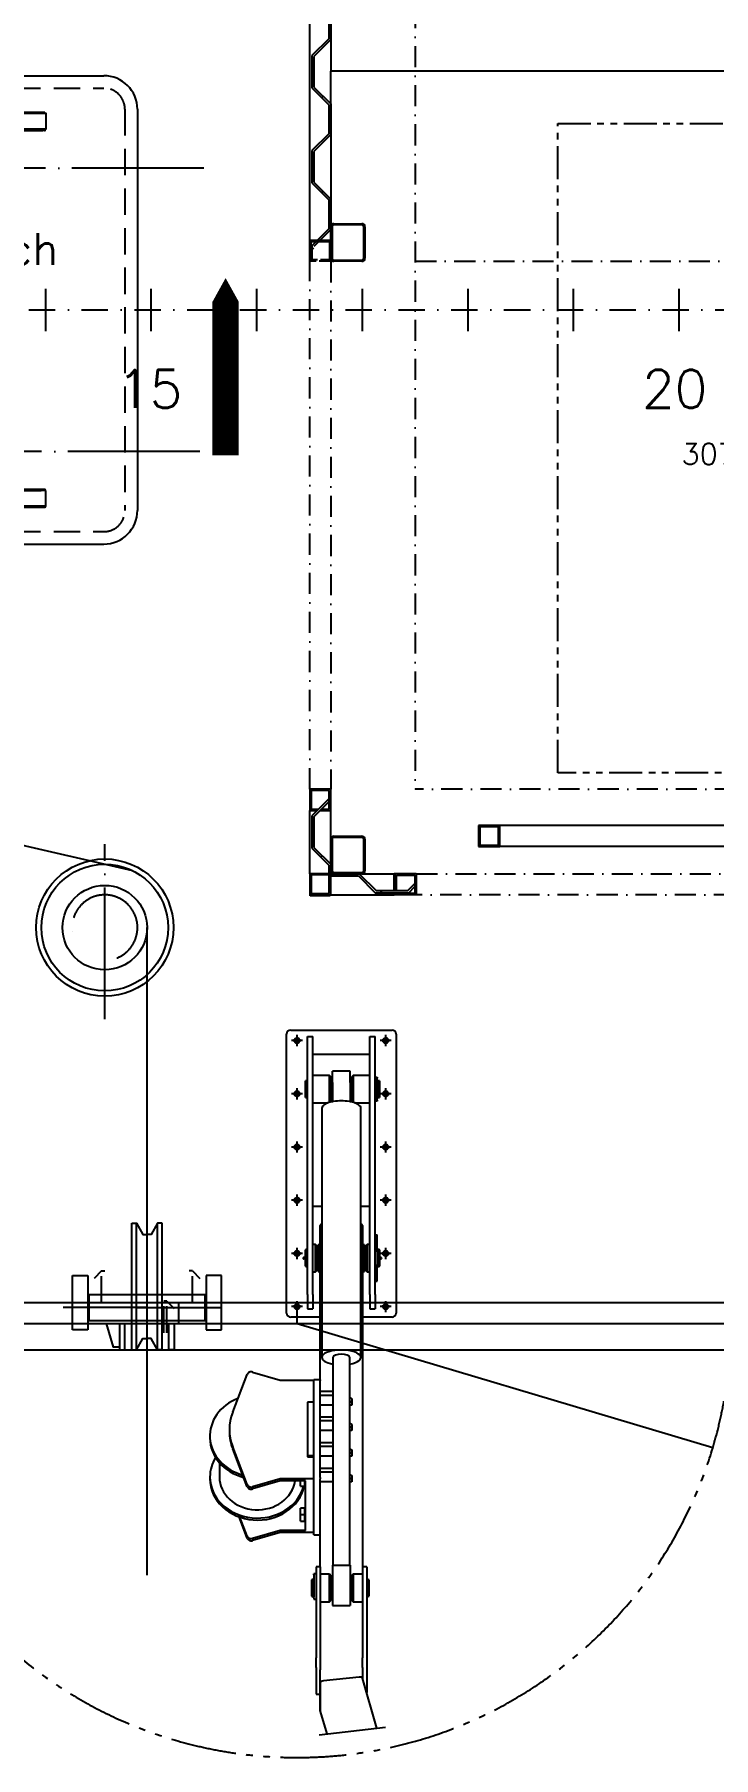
# Model space of a CAD drawing. Header units: millimetres. Extents: x 1084702 to 1166801, y 36632 to 124519.
# Drawn here: x 1099339 to 1102556, y 55273 to 63432 of the extents above; entities that cross this region are included whole.
import ezdxf

# ---------------------------------------------------------------- set-up
doc = ezdxf.new("R2010")
doc.units = ezdxf.units.MM
doc.header["$LTSCALE"] = 250
for name, pattern in [('CENTER', [3, 2.5, -0.25, 0, -0.25]), ('DASHDOT', [1, 0.5, -0.25, 0, -0.25]), ('DASHED', [0.75, 0.5, -0.25]), ('PHANTOM', [2.1, 1.25, -0.2, 0.125, -0.2, 0.125, -0.2]), ('PHANTOM2', [1.25, 0.625, -0.125, 0.125, -0.125, 0.125, -0.125]), ('SNT-025', [0.74, 0.4, -0.17, 0, -0.17])]:
    doc.linetypes.add(name, pattern=pattern)
doc.layers.get('0').update_dxf_attribs({"color": 255})
for name, color, linetype in [('%posline', 240, 'Continuous'), ('%symbol', 1, 'Continuous'), ('SAFECO3', 80, 'Continuous')]:
    doc.layers.add(name, color=color, linetype=linetype)
doc.styles.add('18', font='romans', dxfattribs={"height": 180})
doc.styles.add('ROMANS', font='ROMANS.shx', dxfattribs={"height": 100})
doc.dimstyles.new('dott', dxfattribs={"dimscale": 100, "dimtxt": 150, "dimasz": 0.01, "dimexe": 0.5, "dimexo": 1, "dimgap": 1, "dimtad": 1, "dimdsep": 46, "dimtxsty": 'ROMANS', "dimcen": 1.5, "dimclrd": 1, "dimclre": 1, "dimclrt": 2, "dimazin": 2, "dimtfac": 1, "dimtmove": 2, "dimatfit": 3, "dimldrblk": 'DOT', "dimfxl": 1, "dimtvp": 100, "dimtolj": 1, "dimarcsym": 0})
doc.dimstyles.get("Standard").update_dxf_attribs({"dimscale": 50, "dimtxt": 0.18, "dimasz": 0.18, "dimexe": 0.18, "dimexo": 0.0625, "dimgap": 0.09, "dimtad": 0, "dimtih": 1, "dimtoh": 1, "dimdec": 4, "dimzin": 0, "dimdsep": 46, "dimtxsty": 'Standard', "dimcen": 0.09, "dimadec": 0, "dimazin": 0, "dimtfac": 1, "dimtdec": 4, "dimtofl": 0, "dimtmove": 0, "dimatfit": 3, "dimfxl": 1, "dimtolj": 1, "dimtzin": 0, "dimarcsym": 0})

# ---------------------------------------------------------------- blocks, each defined once
blk = doc.blocks.new('A$C64097268')
for p, q in [((7000, -100), (7000, 100)), ((7500, -100), (7500, 100)), ((8000, -100), (8000, 100)), ((8500, -100), (8500, 100)), ((9000, -100), (9000, 100)), ((9500, -100), (9500, 100)), ((10000, -100), (10000, 100))]:
    blk.add_line(p, q)
at = {"linetype": 'DASHDOT'}
blk.add_line((-2084.2, 0), (35128.7, 0), dxfattribs=at)
at = {"style": '18'}
for s, p in [('15', (7338.2, -464.2)), ('20', (9824.6, -464.2))]:
    blk.add_text(s, height=180, dxfattribs=at).set_placement(p)
blk = doc.blocks.new('A.3.1_SYMB')
at = {"layer": 'SAFECO3'}
blk.add_lwpolyline([(0, 0, 0, 360, 0), (-324, 0, 150, 150, 0), (-1008, 0, 150, 150, 0)], format="xyseb", dxfattribs=at)
blk = doc.blocks.new('_Dot')
at = {"color": 0, "linetype": 'ByBlock', "lineweight": -2}
blk.add_line((-0.5, 0), (-1, 0), dxfattribs=at)
at = {"color": 0, "linetype": 'ByBlock', "const_width": 0.5}
blk.add_lwpolyline([(-0.25, 0, 1), (0.25, 0, 1)], format="xyb", close=True, dxfattribs=at)
blk = doc.blocks.new('trommel 2')
for p, q in [((-48.8, 1160), (-45.8, 1227.5)), ((-27.8, 1227.5), (-45.8, 1227.5)), ((-45.3, 1233.2), (-45.3, 1227.5)), ((-32.5, 1233.9), (-41, 1233.9)), ((-36.8, 1227.5), (-36.8, 1233.9)), ((-36.8, 1233.2), (-36.8, 1227.5)), ((-32, 1234.2), (-32, 1233.9)), ((25, 1234.2), (-32, 1234.2)), ((-28.3, 1233.2), (-28.3, 1227.5)), ((28.3, 1232.2), (-28.3, 1232.2)), ((-27.8, 1227.5), (-27.8, 1217.5)), ((19.7, 1234.5), (-20.2, 1234.5)), ((25, 1234.2), (25, 1234.2)), ((27.8, 1227.5), (27.8, 1217.5)), ((45.8, 1227.5), (27.8, 1227.5)), ((28.3, 1233.2), (28.3, 1227.5)), ((41, 1233.9), (32.5, 1233.9)), ((36.8, 1227.5), (36.8, 1233.9)), ((36.8, 1233.2), (36.8, 1227.5)), ((45.3, 1233.2), (45.3, 1227.5)), ((52, 1232.2), (45.3, 1232.2)), ((48.8, 1160), (45.8, 1227.5)), ((52, 1160), (52, 1232.2)), ((-610, 1160), (-610, 952)), ((-610, 1160), (-490, 1160)), ((-490, 1160), (-490, 1052)), ((-51, 1160), (-51, 1218.9)), ((52, 1160), (-51, 1160)), ((-51, 1147.1), (-51, 1159.7)), ((51, 1159.7), (-51, 1159.7)), ((51, 1147.1), (-51, 1147.1)), ((-49.9, 1130.4), (-49.4, 1146)), ((49, 1146), (-49.4, 1146)), ((-46.5, 1146), (-46.5, 1147.1)), ((46.5, 1146.5), (-46.5, 1146.5)), ((-44, 1159.7), (-44, 1160)), ((44, 1159.7), (-44, 1159.7)), ((0, 1195.5), (-31.1, 1202)), ((0, 1195.5), (31.1, 1202)), ((44, 1159.7), (44, 1160)), ((46.5, 1146), (46.5, 1147.1)), ((49, 1146), (53.5, 1146)), ((49.9, 1130.4), (49.4, 1146)), ((51, 1147.1), (51, 1159.7)), ((53.5, 1145.5), (53.5, 1146)), ((53.6, 1143.2), (53.5, 1145.5)), ((54.1, 1144), (53.5, 1143.1)), ((53.5, 1143.1), (53.5, 1127.5)), ((54.1, 1144), (55.4, 1144)), ((55.4, 1144), (56, 1143.1)), ((56, 1143.1), (56, 1127.5)), ((490, 1160), (490, 1052)), ((610, 1160), (490, 1160)), ((610, 1160), (610, 952)), ((-97.5, 1111.5), (97.5, 1111.5)), ((-97.5, 1111.5), (-97.5, 1052)), ((-97.5, 1082.5), (97.5, 1082.5)), ((-72.5, 1111.5), (-72, 1127.5)), ((-72, 1127.5), (56, 1127.5)), ((56, 1134.5), (32.4, 1134.5)), ((72.5, 1111.5), (50, 1111.5)), ((54.5, 1134.5), (55, 1134.5)), ((72, 1127.5), (56, 1127.5)), ((72.2, 1121.5), (72, 1127.5)), ((72.5, 1111.5), (72.2, 1121.5)), ((97.5, 1111.5), (97.5, 1052)), ((-600, 1052), (-600, 930)), ((600, 1052), (-600, 1052)), ((-490, 1052), (-490, 952)), ((-157, 952), (-157, 1052)), ((157, 952), (157, 1052)), ((490, 1052), (490, 952)), ((600, 1052), (600, 930)), ((-995, 935), (-1000, 930)), ((-1000, 930), (848, 930)), ((-1000, 930), (-1000, 855)), ((-995, 935), (839.4, 935)), ((1000, 930), (-848, 930)), ((995, 935), (-839.4, 935)), ((-610, 952), (-600, 952)), ((600, 952), (-600, 952)), ((-590, 952), (-590, 930)), ((-500, 952), (-500, 930)), ((-500, 952), (-490, 952)), ((500, 952), (490, 952)), ((500, 952), (500, 930)), ((590, 952), (590, 930)), ((610, 952), (600, 952)), ((995, 935), (1000, 930)), ((1000, 930), (1000, 855)), ((-1000, 855), (977.5, 855)), ((-1000, 855), (-995, 850)), ((-995, 850), (986.2, 850)), ((995, 850), (-986.2, 850)), ((1000, 855), (-977.5, 855)), ((-600, 855), (-600, -855)), ((-590, 855), (-590, -855)), ((-500, 855), (-500, -855)), ((-200, 850), (-200, 810)), ((200, 850), (200, 810)), ((500, 855), (500, -855)), ((590, 855), (590, -855)), ((600, 855), (600, -855)), ((1000, 855), (995, 850)), ((200, 810), (-200, 810)), ((-188, 800), (-200, 810)), ((-188, 800), (188, 800)), ((-140, 800), (-140, 550)), ((140, 800), (140, 550)), ((200, 810), (188, 800)), ((-610, 660), (-610, 540)), ((-610, 660), (-600, 660)), ((-600, 660), (-500, 660)), ((-500, 660), (-490, 660)), ((-490, 540), (-490, 660)), ((500, 660), (490, 660)), ((490, 540), (490, 660)), ((600, 660), (500, 660)), ((610, 660), (600, 660)), ((610, 660), (610, 540)), ((-610, 540), (-600, 540)), ((-600, 540), (-500, 540)), ((-500, 540), (-490, 540)), ((-250, 550), (-250, 540)), ((250, 550), (-250, 550)), ((250, 540), (-250, 540)), ((-140, 540), (-140, -540)), ((140, 540), (140, -540)), ((250, 550), (250, 540)), ((500, 540), (490, 540)), ((600, 540), (500, 540)), ((610, 540), (600, 540)), ((-610, -540), (-610, -660)), ((-610, -540), (-600, -540)), ((-600, -540), (-500, -540)), ((-500, -540), (-490, -540)), ((-490, -660), (-490, -540)), ((-250, -550), (-250, -540)), ((250, -540), (-250, -540)), ((250, -550), (-250, -550)), ((-140, -550), (-140, -800)), ((-140, -800), (-140, -550)), ((140, -550), (140, -800)), ((140, -800), (140, -550)), ((250, -550), (250, -540)), ((500, -540), (490, -540)), ((490, -660), (490, -540)), ((600, -540), (500, -540)), ((610, -540), (600, -540)), ((610, -540), (610, -660)), ((-610, -660), (-600, -660)), ((-600, -660), (-500, -660)), ((-500, -660), (-490, -660)), ((500, -660), (490, -660)), ((600, -660), (500, -660)), ((610, -660), (600, -660)), ((-188, -800), (-200, -810)), ((-200, -850), (-200, -810)), ((200, -810), (-200, -810)), ((-188, -800), (188, -800)), ((200, -810), (188, -800)), ((200, -850), (200, -810)), ((-1000, -855), (-995, -850)), ((-1000, -855), (977.5, -855)), ((-1000, -930), (-1000, -855)), ((-995, -850), (986.2, -850)), ((995, -850), (-986.2, -850)), ((1000, -855), (-977.5, -855)), ((1000, -855), (995, -850)), ((1000, -930), (1000, -855)), ((-1000, -930), (848, -930)), ((-995, -935), (-1000, -930)), ((-995, -935), (839.4, -935)), ((1000, -930), (-848, -930)), ((995, -935), (-839.4, -935)), ((-610, -952), (-600, -952)), ((-610, -1160), (-610, -952)), ((-600, -930), (-600, -1052)), ((-600, -952), (-500, -952)), ((-590, -930), (-590, -952)), ((590, -952), (-590, -952)), ((-500, -930), (-500, -952)), ((-500, -952), (-490, -952)), ((-490, -1052), (-490, -952)), ((-157, -1052), (-157, -952)), ((157, -1052), (157, -952)), ((490, -1052), (490, -952)), ((500, -952), (490, -952)), ((500, -930), (500, -952)), ((600, -952), (500, -952)), ((590, -930), (590, -952)), ((600, -930), (600, -1052)), ((610, -952), (600, -952)), ((610, -1160), (610, -952)), ((995, -935), (1000, -930)), ((600, -1052), (-600, -1052)), ((-490, -1160), (-490, -1052)), ((-97.5, -1111.5), (-97.5, -1052)), ((97.5, -1111.5), (97.5, -1052)), ((490, -1160), (490, -1052)), ((-97.5, -1082.5), (97.5, -1082.5)), ((-97.5, -1111.5), (97.5, -1111.5)), ((-72.5, -1111.5), (-72, -1127.5)), ((-72, -1127.5), (56, -1127.5)), ((-49.9, -1130.4), (-49.4, -1146)), ((56, -1134.5), (32.4, -1134.5)), ((49.9, -1130.4), (49.4, -1146)), ((72.5, -1111.5), (50, -1111.5)), ((53.5, -1143.1), (53.5, -1127.5)), ((54.5, -1134.5), (55, -1134.5)), ((56, -1143.1), (56, -1127.5)), ((72, -1127.5), (56, -1127.5)), ((72.2, -1121.5), (72, -1127.5)), ((72.5, -1111.5), (72.2, -1121.5)), ((-610, -1160), (-490, -1160)), ((-51, -1147.1), (-51, -1159.7)), ((51, -1147.1), (-51, -1147.1)), ((51, -1159.7), (-51, -1159.7)), ((-51, -1160), (-51, -1218.9)), ((52, -1160), (-51, -1160)), ((49, -1146), (-49.4, -1146)), ((-48.8, -1160), (-45.8, -1227.5)), ((-46.5, -1146), (-46.5, -1147.1)), ((46.5, -1146.5), (-46.5, -1146.5)), ((-44, -1159.7), (-44, -1160)), ((44, -1159.7), (-44, -1159.7)), ((0, -1195.5), (-31.1, -1202)), ((-27.8, -1227.5), (-27.8, -1217.5)), ((0, -1195.5), (31.1, -1202)), ((27.8, -1227.5), (27.8, -1217.5)), ((44, -1159.7), (44, -1160)), ((48.8, -1160), (45.8, -1227.5)), ((46.5, -1146), (46.5, -1147.1)), ((49, -1146), (53.5, -1146)), ((51, -1147.1), (51, -1159.7)), ((54.1, -1144), (53.5, -1143.1)), ((53.6, -1143.2), (53.5, -1145.5)), ((53.5, -1145.5), (53.5, -1146)), ((54.1, -1144), (55.4, -1144)), ((55.4, -1144), (56, -1143.1)), ((610, -1160), (490, -1160)), ((-27.8, -1227.5), (-45.8, -1227.5)), ((45.8, -1227.5), (27.8, -1227.5))]:
    blk.add_line(p, q)
at = {"linetype": 'CENTER'}
blk.add_line((0, 1052), (0, -1052), dxfattribs=at)
for centre in [(-550, 1100), (550, 1100), (-550, 600), (550, 600), (-550, -600), (550, -600), (-550, -1100), (550, -1100)]:
    blk.add_circle(centre, 16)
for centre, radius, start, end in [((-43, 1218.9), 8, 110.64865, 180), ((-45.1, 1233.2), 0.198, 111.68451, 180), ((-43.1, 1228.4), 5.41, 99.35298, 111.68451), ((-41.9, 1220.6), 13.2, 93.90287, 99.35298), ((-41, 1208.1), 25.8, 90, 93.90287), ((-41, 1208.1), 25.8, 86.09713, 90), ((-40.2, 1220.6), 13.2, 80.64702, 86.09713), ((-38.9, 1228.4), 5.41, 68.31549, 80.64702), ((-37, 1233.2), 0.198, 0, 68.31549), ((-36.6, 1233.2), 0.198, 111.68451, 180), ((-34.6, 1228.4), 5.41, 99.35298, 111.68451), ((-33.4, 1220.6), 13.2, 93.90287, 99.35298), ((-32.5, 1208.1), 25.8, 90, 93.90287), ((-32.5, 1208.1), 25.8, 86.09713, 90), ((-31.7, 1220.6), 13.2, 80.64702, 86.09713), ((-30.4, 1228.4), 5.41, 68.31549, 80.64702), ((-28.5, 1233.2), 0.198, 360, 68.31549), ((-27, 1234.2), 2, 270, 0), ((27, 1234.2), 2, 180, 270), ((28.5, 1233.2), 0.198, 111.68451, 180), ((30.4, 1228.4), 5.41, 99.35298, 111.68451), ((31.7, 1220.6), 13.2, 93.90287, 99.35298), ((32.5, 1208.1), 25.8, 90, 93.90287), ((32.5, 1208.1), 25.8, 86.09713, 90), ((33.4, 1220.6), 13.2, 80.64702, 86.09713), ((34.6, 1228.4), 5.41, 68.31549, 80.64702), ((36.6, 1233.2), 0.198, 0, 68.31549), ((37, 1233.2), 0.198, 111.68451, 180), ((38.9, 1228.4), 5.41, 99.35298, 111.68451), ((40.2, 1220.6), 13.2, 93.90287, 99.35298), ((41, 1208.1), 25.8, 90, 93.90287), ((41, 1208.1), 25.8, 86.09713, 90), ((41.9, 1220.6), 13.2, 80.64702, 86.09713), ((43.1, 1228.4), 5.41, 68.31549, 80.64702), ((45.1, 1233.2), 0.198, 0, 68.31549), ((-39.9, 1216.5), 12.1, 314.70221, 4.91102), ((39.9, 1216.5), 12.1, 175.08898, 225.29779), ((-52.9, 1130.5), 3, 270, 358.0935), ((52.9, 1130.5), 3, 181.9065, 270), ((61, 1137.2), 7.51, 180, 188.58902), ((61, 1131.8), 7.51, 171.41098, 180), ((57.8, 1136.8), 4.23, 188.58902, 200.03399), ((57.8, 1132.2), 4.23, 159.96601, 171.41098), ((55.7, 1136), 2.08, 200.03399, 221.35825), ((55.7, 1133), 2.08, 138.64175, 159.96601), ((54.5, 1134.9), 0.419, 221.35825, 270), ((54.5, 1134.1), 0.419, 90, 138.64175), ((55, 1134.9), 0.419, 270, 318.64175), ((55, 1134.1), 0.419, 41.35825, 90), ((53.8, 1136), 2.08, 318.64175, 339.96601), ((53.8, 1133), 2.08, 20.03399, 41.35825), ((51.7, 1136.8), 4.23, 339.96601, 351.41098), ((51.7, 1132.2), 4.23, 8.58902, 20.03399), ((48.5, 1137.2), 7.51, 351.41098, 0), ((48.5, 1131.8), 7.51, 360, 8.58902), ((-52.9, -1130.5), 3, 1.9065, 90), ((52.9, -1130.5), 3, 90, 178.0935), ((61, -1131.8), 7.51, 180, 188.58902), ((61, -1137.2), 7.51, 171.41098, 180), ((57.8, -1132.2), 4.23, 188.58902, 200.03399), ((57.8, -1136.8), 4.23, 159.96601, 171.41098), ((55.7, -1133), 2.08, 200.03399, 221.35825), ((55.7, -1136), 2.08, 138.64175, 159.96601), ((54.5, -1134.1), 0.419, 221.35825, 270), ((54.5, -1134.9), 0.419, 90, 138.64175), ((55, -1134.1), 0.419, 270, 318.64175), ((55, -1134.9), 0.419, 41.35825, 90), ((53.8, -1133), 2.08, 318.64175, 339.96601), ((53.8, -1136), 2.08, 20.03399, 41.35825), ((51.7, -1132.2), 4.23, 339.96601, 351.41098), ((51.7, -1136.8), 4.23, 8.58902, 20.03399), ((48.5, -1131.8), 7.51, 351.41098, 0), ((48.5, -1137.2), 7.51, 360, 8.58902), ((-43, -1218.9), 8, 180, 249.35135), ((-39.9, -1216.5), 12.1, 355.08898, 45.29779), ((39.9, -1216.5), 12.1, 134.70221, 184.91102)]:
    blk.add_arc(centre, radius, start, end)
for p in [(-490, 1160), (-490, 1160), (490, 1160), (490, 1160), (-1000, 930), (1000, 930), (-995, 850), (995, 850), (-606, 600), (-596, 600), (-490, 540), (-250, 550), (250, 550), (250, 550), (490, 540), (490, 540), (490, 540), (-490, -540), (250, -550), (490, -540), (490, -540), (490, -540), (-606, -600), (-596, -600), (-995, -850), (-875, -850), (875, -850), (995, -850), (-550, -1146), (-550, -1146), (550, -1146), (550, -1146)]:
    blk.add_point(p)
for points in [[(-140, 800), (-150, 800), (-140, 790)], [(140, 800), (150, 800), (140, 790)], [(-140, 550), (-140, 556), (-146, 550)], [(-140, 540), (-146, 540), (-140, 534)], [(140, 550), (140, 556), (146, 550)], [(140, 540), (146, 540), (140, 534)], [(-140, -540), (-146, -540), (-140, -534)], [(-140, -550), (-140, -556), (-146, -550)], [(140, -540), (146, -540), (140, -534)], [(140, -550), (140, -556), (146, -550)], [(-140, -800), (-150, -800), (-140, -790)], [(140, -800), (150, -800), (140, -790)]]:
    blk.add_solid(points)
blk = doc.blocks.new('A$C3BF17CB4')
blk.add_blockref('trommel 2', (-1275, -950))
blk = doc.blocks.new('SEANNOT_GROUP6')
at = {"color": 0}
for p, q in [((1757.6, 1225.8), (1757.6, 1172.5)), ((1784.3, 1199.2), (1731, 1199.2))]:
    blk.add_line(p, q, dxfattribs=at)
blk = doc.blocks.new('A$C7FD13D0B')
at = {"linetype": 'ByBlock'}
h = blk.add_hatch(dxfattribs=at)
h.set_pattern_fill('ANSI31', color=256, scale=50, angle=-90, style=0)
h.set_pattern_definition([(315, (6985.02, 32830.57), (112.2532, 112.2532), [])])
h.paths.add_polyline_path([(-1200, 228.8), (-1100, 228.8), (-1100, 328.8), (-1200, 328.8)], flags=0)
h.paths.add_polyline_path([(-1105.8, 321.4), (-1105.8, 235.1), (-1193.7, 235.1), (-1193.7, 321.4)], flags=0)
h = blk.add_hatch(dxfattribs=at)
h.set_pattern_fill('ANSI31', color=256, scale=50, angle=-90, style=0)
h.set_pattern_definition([(315, (6985.02, 33581.76), (112.2532, 112.2532), [])])
h.paths.add_polyline_path([(-1900, 0), (-1900, 100), (-2000, 100), (-2000, 0)], flags=0)
h.paths.add_polyline_path([(-1993.7, 94.2), (-1907.4, 94.2), (-1907.4, 6.3), (-1993.7, 6.3)], flags=0)
for p, q in [((-2000, 3000), (-2000, 5900)), ((-1910, 4190.9), (-1910, 4054.1)), ((-1900, 4195), (-1900, 4050)), ((-1910, 4054.1), (-1990, 3974.1)), ((-1900, 4050), (-1980, 3970)), ((-1900, 4050), (-1900, 3900)), ((-1990, 3974.1), (-1990, 3820.9)), ((-1990, 3952.2), (-1980, 3962.2)), ((-1980, 3970), (-1980, 3825)), ((-1900, 3758.5), (-1900, 3900)), ((1142.5, 3900), (-1900, 3900)), ((-1990, 3820.9), (-1910, 3740.9)), ((-1980, 3825), (-1900, 3745)), ((-1943.4, 3774.3), (-1936.3, 3781.3)), ((-1900, 3745), (-1900, 3758.5)), ((-1910, 3740.9), (-1910, 3604.1)), ((-1900, 3745), (-1900, 3600)), ((-1910, 3604.1), (-1990, 3524.1)), ((-1900, 3600), (-1980, 3520)), ((-1900, 3600), (-1900, 3295)), ((-1990, 3524.1), (-1990, 3370.9)), ((-1990, 3503.1), (-1980, 3513.1)), ((-1980, 3520), (-1980, 3375)), ((-1990, 3370.9), (-1910, 3290.9)), ((-1980, 3375), (-1900, 3295)), ((-1943.9, 3324.7), (-1936.8, 3331.8)), ((-1910, 3290.9), (-1910, 3154.1)), ((-1900, 3295), (-1900, 3150)), ((-1900, 3000), (-1900, 3295)), ((-1910, 3154.1), (-1990, 3074.1)), ((-1900, 3150), (-1980, 3070)), ((-1894, 3163.5), (-1900, 3163.5)), ((-1900, 3150), (-1900, 3000)), ((-1894, 3163.5), (-1894, 3014.5)), ((-1885.5, 3178), (-1885.5, 3172)), ((-1885.5, 3178), (-1752.5, 3178)), ((-1752.5, 3172), (-1885.5, 3172)), ((-1752.5, 3172), (-1752.5, 3178)), ((-1744, 3014.5), (-1744, 3163.5)), ((-1738, 3163.5), (-1744, 3163.5)), ((-1738, 3163.5), (-1738, 3014.5)), ((-2000, 3100), (-1900, 3100)), ((-2000, 3000), (-2000, 3100)), ((-1995, 3070), (-1995, 3000)), ((-1992.6, 3006.3), (-1992.6, 3094.2)), ((-1992.6, 3094.2), (-1900, 3094.2)), ((-1990, 3074.1), (-1990, 3000)), ((-1990, 3054.1), (-1980, 3064.1)), ((-1906.3, 3093.7), (-1906.3, 3006.3)), ((-1900, 3100), (-1900, 3000)), ((-1968.6, 3000), (-2000, 3000)), ((-1962.3, 3006.3), (-1992.6, 3006.3)), ((-1900, 3000), (-1954.5, 3000)), ((-1906.3, 3006.3), (-1948.2, 3006.3)), ((-1900.5, 3006), (-1900.5, 3000)), ((-1900, 3014.5), (-1894, 3014.5)), ((-1885.5, 3006), (-1752.5, 3006)), ((-1752.5, 3000), (-1885.5, 3000)), ((-1752.5, 3000), (-1752.5, 3006)), ((-1744, 3014.5), (-1738, 3014.5)), ((-1900, 500), (-2000, 500)), ((-2000, 500), (-2000, 400)), ((-1993.7, 494.2), (-1993.7, 406.3)), ((-1907.4, 494.2), (-1993.7, 494.2)), ((-1910, 494.2), (-1910, 454.1)), ((-1907.4, 406.3), (-1907.4, 494.2)), ((-1900, 400), (-1900, 500)), ((-1910, 454.1), (-1990, 374.1)), ((-1990, 360), (-1900, 450)), ((-1900, 450), (-1980, 370)), ((-1900, 450), (-1900, 450)), ((-2000, 100), (-2000, 400)), ((-2000, 400), (-1964.1, 400)), ((-1993.7, 406.3), (-1957.8, 406.3)), ((-1990, 374.1), (-1990, 220.9)), ((-1980, 370), (-1980, 225)), ((-1950, 400), (-1900, 400)), ((-1943.7, 406.3), (-1907.4, 406.3)), ((-1900, 263.5), (-1900, 400)), ((-1200, 328.8), (-1200, 228.8)), ((-1100, 328.8), (-1200, 328.8)), ((-1100, 228.8), (-1100, 328.8)), ((1100, 328.8), (-1100, 328.8)), ((-1894, 263.5), (-1900, 263.5)), ((-1900, 145), (-1900, 263.5)), ((-1894, 263.5), (-1894, 114.5)), ((-1885.5, 278), (-1885.5, 272)), ((-1885.5, 278), (-1752.5, 278)), ((-1752.5, 272), (-1885.5, 272)), ((-1752.5, 272), (-1752.5, 278)), ((-1744, 114.5), (-1744, 263.5)), ((-1738, 263.5), (-1744, 263.5)), ((-1738, 263.5), (-1738, 114.5)), ((-1105.8, 321.4), (-1193.7, 321.4)), ((-1193.7, 321.4), (-1193.7, 235.1)), ((-1105.8, 235.1), (-1105.8, 321.4)), ((-1990, 220.9), (-1910, 140.9)), ((-1980, 225), (-1900, 145)), ((-1947.3, 178.2), (-1940.3, 185.3)), ((-1200, 228.8), (-1100, 228.8)), ((-1193.7, 235.1), (-1105.8, 235.1)), ((1100, 228.8), (-1100, 228.8)), ((-2000, 100), (-2000, 0)), ((-1900, 100), (-2000, 100)), ((-1993.7, 94.2), (-1993.7, 6.3)), ((-1907.4, 94.2), (-1993.7, 94.2)), ((-1910, 140.9), (-1910, 90)), ((-1910, 90), (-1769.1, 90)), ((-1907.4, 6.3), (-1907.4, 94.2)), ((-1900, 145), (-1900, 100)), ((-1900, 114.5), (-1894, 114.5)), ((-1900, 100), (-1765, 100)), ((-1900, 0), (-1900, 100)), ((-1885.5, 106), (-1752.5, 106)), ((-1885.5, 106), (-1885.5, 100)), ((-1811, 90), (-1801, 100)), ((-1769.1, 90), (-1689.1, 10)), ((-1765, 100), (-1685, 20)), ((-1752.5, 100), (-1765, 100)), ((-1752.5, 100), (-1752.5, 106)), ((-1752.5, 100), (-1600, 100)), ((-1744, 114.5), (-1738, 114.5)), ((-1600, 20), (-1600, 100)), ((-1495, 100), (-1600, 100)), ((-1595, 20), (-1595, 100)), ((-1589.2, 92.6), (-1501.3, 92.6)), ((-1589.2, 20), (-1589.2, 92.6)), ((-1501.3, 92.6), (-1501.3, 53.7)), ((-1495, 100), (-1495, 60)), ((-2000, 0), (-1900, 0)), ((-1997.1, -5), (-1997.1, 0)), ((-1993.7, 6.3), (-1907.4, 6.3)), ((-1902.9, -5), (-1902.9, 0)), ((-1900, 0), (-1600, 0)), ((-1689.1, 10), (-1530.9, 10)), ((-1685, 20), (-1535, 20)), ((-1666.5, 10), (-1656.5, 20)), ((-1600, 0), (-1600, 10)), ((-1495, 0), (-1600, 0)), ((-1595, 0), (-1595, 10)), ((-1589.2, 6.3), (-1589.2, 10)), ((-1501.3, 6.3), (-1589.2, 6.3)), ((-1535, 20), (-1501.3, 53.7)), ((-1530.9, 10), (-1501.3, 39.6)), ((-1501.3, 53.7), (-1501.3, 6.3)), ((-1495, 60), (-1495, 0)), ((-1902.9, -5), (-1997.1, -5))]:
    blk.add_line(p, q, dxfattribs=at)
at = {"linetype": 'SNT-025'}
for p, q in [((-1500, 5500), (-1500, 500)), ((-1500, 3000), (1500, 3000)), ((1500, 500), (-1500, 500)), ((-1495, 100), (1495, 100)), ((1495, 0), (-1495, 0))]:
    blk.add_line(p, q, dxfattribs=at)
at = {"linetype": 'PHANTOM2'}
blk.add_lwpolyline([(-825, 577.1), (-825, 3652.1), (825, 3652.1), (825, 577.1)], close=True, dxfattribs=at)
at = {"linetype": 'SNT-025'}
for points in [[(-2000, 500), (-2000, 3000)], [(-1900, 3000), (-1900, 500)]]:
    blk.add_lwpolyline(points, dxfattribs=at)
at = {"linetype": 'ByBlock'}
for centre, radius, start, end in [((-1885.5, 3163.5), 14.5, 90, 180), ((-1885.5, 3163.5), 8.5, 90, 180), ((-1752.5, 3163.5), 14.5, 0, 90), ((-1752.5, 3163.5), 8.5, 0, 90), ((-1885.5, 3014.5), 14.5, 180, 270), ((-1885.5, 3014.5), 8.5, 180, 270), ((-1752.5, 3014.5), 8.5, 270, 0), ((-1752.5, 3014.5), 14.5, 270, 0), ((-1885.5, 263.5), 14.5, 90, 180), ((-1885.5, 263.5), 8.5, 90, 180), ((-1752.5, 263.5), 14.5, 0, 90), ((-1752.5, 263.5), 8.5, 0, 90), ((-1885.5, 114.5), 14.5, 180, 270), ((-1885.5, 114.5), 8.5, 180, 270), ((-1752.5, 114.5), 8.5, 270, 0), ((-1752.5, 114.5), 14.5, 270, 0)]:
    blk.add_arc(centre, radius, start, end, dxfattribs=at)
at = {"linetype": 'ByBlock', "insert": (-463.6, 2304.5), "char_height": 100, "attachment_point": 1, "style": 'ROMANS'}
blk.add_mtext_dynamic_manual_height_columns('\\pxqc;ROV^J3075x1650', width=1208.847, gutter_width=1000, heights=[380.5], dxfattribs=at)
blk = doc.blocks.new('A$C5D7D3947')
for p, q in [((-2110, -4980), (-2110, -3660)), ((-2090, -3640), (-1610, -3640)), ((-2010, -3742.2), (-2010, -3670)), ((-2010, -3670), (-1985, -3670)), ((-1985, -3742.2), (-1985, -3670)), ((-1715, -3742.2), (-1715, -3670)), ((-1715, -3670), (-1690, -3670)), ((-1690, -3742.2), (-1690, -3670)), ((-1590, -3660), (-1590, -4980)), ((-2010, -3973.7), (-2010, -3742.2)), ((-1985, -3973.7), (-1985, -3742.2)), ((-1715, -3973.7), (-1715, -3742.2)), ((-1690, -3973.7), (-1690, -3742.2)), ((-1985, -3755), (-1715, -3755)), ((-2015, -3880), (-2020, -3881)), ((-2020, -3959), (-2020, -3881)), ((-2015, -3880), (-2015, -3960)), ((-2010, -3880), (-2015, -3880)), ((-1905.5, -3855), (-1985, -3855)), ((-1905.5, -3982.8), (-1905.5, -3855)), ((-1897.5, -3863), (-1905.5, -3855)), ((-1897.5, -3863), (-1897.5, -3977)), ((-1892.5, -3880), (-1897.5, -3880)), ((-1892.5, -3887.9), (-1892.5, -3835)), ((-1807.5, -3835), (-1892.5, -3835)), ((-1892.5, -3887.9), (-1892.5, -3978.6)), ((-1807.5, -3887.9), (-1807.5, -3835)), ((-1802.5, -3880), (-1807.5, -3880)), ((-1807.5, -3887.9), (-1807.5, -3978.6)), ((-1794.5, -3855), (-1802.5, -3863)), ((-1802.5, -3977), (-1802.5, -3863)), ((-1794.5, -3855), (-1794.5, -3982.8)), ((-1715, -3855), (-1794.5, -3855)), ((-1690, -3862.5), (-1680, -3862.5)), ((-1680, -3862.5), (-1680, -3867.5)), ((-1680, -3972.5), (-1680, -3867.5)), ((-1671, -3880), (-1680, -3880)), ((-1680, -3884), (-1679, -3884)), ((-1679, -3884), (-1679, -3956)), ((-1671, -3960), (-1671, -3880)), ((-1670, -3881), (-1671, -3880)), ((-1670, -3881), (-1670, -3959)), ((-2020, -3959), (-2015, -3960)), ((-2015, -3960), (-2010, -3960)), ((-2010, -4773.7), (-2010, -3973.7)), ((-1985, -4773.7), (-1985, -3973.7)), ((-1985, -3985), (-1912.6, -3985)), ((-1902.5, -3982), (-1897.5, -3977)), ((-1897.5, -3960), (-1892.5, -3960)), ((-1892.5, -3978.6), (-1892.5, -3979.7)), ((-1886.5, -3978.6), (-1892.5, -3978.6)), ((-1807.5, -3978.6), (-1813.5, -3978.6)), ((-1807.5, -3960), (-1802.5, -3960)), ((-1807.5, -3978.6), (-1807.5, -3979.7)), ((-1802.5, -3977), (-1797.5, -3982)), ((-1787.4, -3985), (-1715, -3985)), ((-1715, -4773.7), (-1715, -3973.7)), ((-1690, -4773.7), (-1690, -3973.7)), ((-1680, -3977.5), (-1690, -3977.5)), ((-1680, -3956), (-1679, -3956)), ((-1680, -3960), (-1671, -3960)), ((-1680, -3972.5), (-1680, -3977.5)), ((-1671, -3960), (-1670, -3959)), ((-1942.5, -4010.7), (-1942.5, -5190.3)), ((-1757.5, -5190.3), (-1757.5, -4010.7)), ((-1942.5, -4475), (-1985, -4475)), ((-1715, -4475), (-1757.5, -4475)), ((-1950, -5297), (-1950, -4565.9)), ((-1750, -4565.9), (-1750, -6182.4)), ((-1690, -4610), (-1681, -4610)), ((-1681, -4618.9), (-1681, -4610)), ((-1681, -4678.9), (-1681, -4618.9)), ((-2028.7, -4717.1), (-2030.5, -4718)), ((-2030.5, -4722), (-2030.5, -4718)), ((-2030.5, -4722), (-2028.7, -4722.9)), ((-2023, -4715.6), (-2025.5, -4717.3)), ((-2025.5, -4722.7), (-2025.5, -4717.3)), ((-2025.5, -4722.7), (-2023, -4724.4)), ((-2022.5, -4713.6), (-2023, -4715.2)), ((-2022.5, -4713.6), (-2023, -4714.5)), ((-2023, -4714.5), (-2023, -4715.2)), ((-2023, -4720), (-2023, -4715.2)), ((-2023, -4724.8), (-2023, -4720)), ((-2022.5, -4723.2), (-2023, -4724.8)), ((-2023, -4724.8), (-2023, -4725.5)), ((-2023, -4725.5), (-2022.5, -4726.4)), ((-2020.5, -4713.6), (-2022.5, -4713.6)), ((-2020.5, -4716.8), (-2022.5, -4716.8)), ((-2020.5, -4723.2), (-2022.5, -4723.2)), ((-2020.5, -4726.4), (-2022.5, -4726.4)), ((-2020, -4714.5), (-2020.5, -4713.6)), ((-2020.5, -4726.4), (-2020, -4725.5)), ((-2015, -4680), (-2020, -4681)), ((-2020, -4759), (-2020, -4681)), ((-2015, -4680), (-2015, -4760)), ((-2010, -4680), (-2015, -4680)), ((-1973, -4655), (-1985, -4655)), ((-1973, -4785), (-1973, -4655)), ((-1965, -4663), (-1973, -4655)), ((-1965, -4663), (-1965, -4777)), ((-1960, -4680), (-1965, -4680)), ((-1959, -4656.5), (-1960, -4657.5)), ((-1960, -4782.5), (-1960, -4657.5)), ((-1959, -4656.5), (-1959, -4783.5)), ((-1950, -4656.5), (-1959, -4656.5)), ((-1741, -4656.5), (-1750, -4656.5)), ((-1741, -4783.5), (-1741, -4656.5)), ((-1740, -4657.5), (-1741, -4656.5)), ((-1740, -4657.5), (-1740, -4782.5)), ((-1735, -4680), (-1740, -4680)), ((-1727, -4655), (-1735, -4663)), ((-1735, -4777), (-1735, -4663)), ((-1727, -4655), (-1727, -4785)), ((-1715, -4655), (-1727, -4655)), ((-1681, -4690), (-1681, -4678.9)), ((-1671, -4680), (-1681, -4680)), ((-1681, -4684), (-1679, -4684)), ((-1681, -4690), (-1681, -4750)), ((-1679, -4684), (-1679, -4756)), ((-1671, -4760), (-1671, -4680)), ((-1670, -4681), (-1671, -4680)), ((-1670, -4681), (-1670, -4759)), ((-1669.5, -4713.6), (-1670, -4714.5)), ((-1670, -4725.5), (-1669.5, -4726.4)), ((-1669.5, -4713.6), (-1667.5, -4713.6)), ((-1669.5, -4716.8), (-1667.5, -4716.8)), ((-1669.5, -4723.2), (-1667.5, -4723.2)), ((-1669.5, -4726.4), (-1667.5, -4726.4)), ((-1667, -4714.5), (-1667.5, -4713.6)), ((-1667.5, -4716.8), (-1667, -4715.2)), ((-1667.5, -4726.4), (-1667, -4724.8)), ((-1667.5, -4726.4), (-1667, -4725.5)), ((-1667, -4715.2), (-1667, -4714.5)), ((-1667, -4715.2), (-1667, -4720)), ((-1664.5, -4717.3), (-1667, -4715.6)), ((-1667, -4720), (-1667, -4724.8)), ((-1667, -4724.4), (-1664.5, -4722.7)), ((-1667, -4724.8), (-1667, -4725.5)), ((-1664.5, -4717.3), (-1664.5, -4722.7)), ((-1659.5, -4718), (-1661.2, -4717.1)), ((-1661.2, -4722.9), (-1659.5, -4722)), ((-1659.5, -4718), (-1659.5, -4722)), ((-2020, -4759), (-2015, -4760)), ((-2015, -4760), (-2010, -4760)), ((-2010, -4892.2), (-2010, -4773.7)), ((-1985, -4892.2), (-1985, -4773.7)), ((-1985, -4785), (-1973, -4785)), ((-1973, -4785), (-1965, -4777)), ((-1965, -4760), (-1960, -4760)), ((-1960, -4782.5), (-1959, -4783.5)), ((-1959, -4783.5), (-1950, -4783.5)), ((-1750, -4783.5), (-1741, -4783.5)), ((-1741, -4783.5), (-1740, -4782.5)), ((-1740, -4760), (-1735, -4760)), ((-1735, -4777), (-1727, -4785)), ((-1727, -4785), (-1715, -4785)), ((-1715, -4892.2), (-1715, -4773.7)), ((-1690, -4892.2), (-1690, -4773.7)), ((-1681, -4761.1), (-1681, -4750)), ((-1681, -4756), (-1679, -4756)), ((-1681, -4760), (-1671, -4760)), ((-1681, -4821.1), (-1681, -4761.1)), ((-1671, -4760), (-1670, -4759)), ((-2010, -4892.2), (-2010, -4960)), ((-1985, -4892.2), (-1985, -4960)), ((-1715, -4892.2), (-1715, -4960)), ((-1690, -4830), (-1681, -4830)), ((-1690, -4892.2), (-1690, -4960)), ((-1681, -4830), (-1681, -4821.1)), ((-2010, -4960), (-1985, -4960)), ((-1715, -4960), (-1690, -4960)), ((-1950, -5000), (-2090, -5000)), ((-1610, -5000), (-1750, -5000)), ((-1890, -5190.3), (-1890, -6173.7)), ((-1810, -6173.7), (-1810, -5190.3)), ((-2364.6, -5449.3), (-2295.7, -5270.5)), ((-2270.4, -5259.6), (-2140, -5297.6)), ((-2140, -5297.6), (-1980, -5297.6)), ((-1980, -5299.5), (-1980, -5297)), ((-1950, -5297), (-1980, -5297)), ((-1980, -5758.5), (-1980, -5299.5)), ((-1950, -5297), (-1950, -5299.5)), ((-1950, -5758.5), (-1950, -5299.5)), ((-1950, -5350.9), (-1890, -5350.9)), ((-1950, -5368.3), (-1890, -5368.3)), ((-1810, -5380.9), (-1800, -5385.9)), ((-2010, -5401.6), (-2010, -5661.4)), ((-1980, -5401.6), (-2010, -5401.6)), ((-1950, -5413.3), (-1945, -5415.8)), ((-1890, -5415.8), (-1945, -5415.8)), ((-1800, -5403.3), (-1810, -5398.3)), ((-1800, -5415.8), (-1810, -5415.8)), ((-1800, -5385.9), (-1800, -5403.3)), ((-1800, -5403.3), (-1800, -5415.8)), ((-2380, -5531.5), (-2380, -5541.5)), ((-1950, -5472.2), (-1890, -5472.2)), ((-1950, -5489.5), (-1890, -5489.5)), ((-1950, -5534.5), (-1945, -5537)), ((-1890, -5537), (-1945, -5537)), ((-1810, -5502.2), (-1800, -5507.2)), ((-1800, -5524.5), (-1810, -5519.5)), ((-1800, -5537), (-1810, -5537)), ((-1800, -5507.2), (-1800, -5524.5)), ((-1800, -5524.5), (-1800, -5537)), ((-2472.5, -5562), (-2472.5, -5572)), ((-2295.7, -5792.4), (-2364.6, -5613.7)), ((-2295.7, -5802.4), (-2364.6, -5623.7)), ((-1950, -5593.4), (-1890, -5593.4)), ((-1950, -5610.7), (-1890, -5610.7)), ((-1810, -5623.4), (-1800, -5628.4)), ((-1800, -5628.4), (-1800, -5645.7)), ((-2427.5, -5688.9), (-2427.5, -5756)), ((-1980, -5655.8), (-2010, -5655.8)), ((-2010, -5661.4), (-1980, -5661.4)), ((-1950, -5655.7), (-1945, -5658.2)), ((-1890, -5658.2), (-1945, -5658.2)), ((-1800, -5645.7), (-1810, -5640.7)), ((-1800, -5658.2), (-1810, -5658.2)), ((-1800, -5645.7), (-1800, -5658.2)), ((-2472.5, -5756), (-2472.5, -5766)), ((-2140, -5765.3), (-2270.4, -5803.4)), ((-2140, -5775.3), (-2270.4, -5813.4)), ((-2140, -5775.3), (-2140, -5765.3)), ((-1980, -5765.3), (-2140, -5765.3)), ((-2020, -5775.3), (-2140, -5775.3)), ((-2043.4, -5800), (-2043.4, -5775.3)), ((-2023.4, -5800.3), (-2023.4, -5775.3)), ((-2020, -6009.5), (-2020, -5775.3)), ((-1980, -5765.3), (-1980, -5758.5)), ((-1980, -6019.5), (-1980, -5765.3)), ((-1980, -6030.3), (-1980, -5765.3)), ((-1950, -5714.7), (-1890, -5714.7)), ((-1950, -5732), (-1890, -5732)), ((-1950, -5758.5), (-1950, -5765.3)), ((-1950, -5830.3), (-1950, -5765.3)), ((-1950, -5777), (-1945, -5779.5)), ((-1890, -5779.5), (-1945, -5779.5)), ((-1810, -5744.7), (-1800, -5749.7)), ((-1800, -5767), (-1810, -5762)), ((-1800, -5779.5), (-1810, -5779.5)), ((-1800, -5749.7), (-1800, -5767)), ((-1800, -5767), (-1800, -5779.5)), ((-2043.4, -5800), (-2023.4, -5800)), ((-2023.4, -5800.3), (-2020, -5800.3)), ((-1950, -6182.4), (-1950, -5830.3)), ((-2295.7, -6046.7), (-2334.7, -5945.6)), ((-2295.7, -6036.7), (-2330.2, -5947.2)), ((-2043.4, -5934.7), (-2043.4, -5904.7)), ((-2023.4, -5904.7), (-2043.4, -5904.7)), ((-2043.4, -5934.7), (-2023.4, -5934.7)), ((-2043.4, -5965), (-2043.4, -5935)), ((-2023.4, -5935), (-2043.4, -5935)), ((-2023.4, -5934.7), (-2023.4, -5904.3)), ((-2020, -5904.3), (-2023.4, -5904.3)), ((-2023.4, -5965.3), (-2023.4, -5934.6)), ((-2020, -5934.6), (-2023.4, -5934.6)), ((-2140, -6009.5), (-2270.4, -6047.6)), ((-2140, -6019.5), (-2270.4, -6057.6)), ((-2140, -6009.5), (-2140, -6019.5)), ((-2020, -6009.5), (-2140, -6009.5)), ((-1980, -6019.5), (-2140, -6019.5)), ((-2043.4, -5965), (-2023.4, -5965)), ((-2023.4, -5965.3), (-2020, -5965.3)), ((-1980, -6030.3), (-1980, -6031)), ((-1980, -6031), (-1950, -6031)), ((-1970, -6182.4), (-1970, -6278.1)), ((-1950, -6182.4), (-1970, -6182.4)), ((-1950, -6182.4), (-1950, -6278.1)), ((-1892.5, -6173.7), (-1807.5, -6173.7)), ((-1892.5, -6173.7), (-1892.5, -6224.3)), ((-1807.5, -6173.7), (-1807.5, -6224.3)), ((-1750, -6182.4), (-1750, -6278.1)), ((-1730, -6182.4), (-1750, -6182.4)), ((-1730, -6182.4), (-1730, -6278.1)), ((-1989, -6242.4), (-1990, -6243.4)), ((-1990, -6321.4), (-1990, -6243.4)), ((-1989, -6242.4), (-1989, -6322.4)), ((-1980, -6242.4), (-1989, -6242.4)), ((-1981, -6314.8), (-1981, -6243.9)), ((-1980, -6243.9), (-1981, -6243.9)), ((-1980, -6219.9), (-1980, -6215.7)), ((-1970, -6215.7), (-1980, -6215.7)), ((-1980, -6219.9), (-1980, -6323.3)), ((-1970, -6278.1), (-1970, -6612.5)), ((-1905.5, -6217.4), (-1950, -6217.4)), ((-1950, -6278.1), (-1950, -6612.5)), ((-1905.5, -6347.4), (-1905.5, -6217.4)), ((-1897.5, -6225.4), (-1905.5, -6217.4)), ((-1897.5, -6225.4), (-1897.5, -6339.4)), ((-1892.5, -6242.4), (-1897.5, -6242.4)), ((-1892.5, -6224.3), (-1892.5, -6365.4)), ((-1807.5, -6224.3), (-1807.5, -6365.4)), ((-1802.5, -6242.4), (-1807.5, -6242.4)), ((-1794.5, -6217.4), (-1802.5, -6225.4)), ((-1802.5, -6339.4), (-1802.5, -6225.4)), ((-1794.5, -6217.4), (-1794.5, -6347.4)), ((-1750, -6217.4), (-1794.5, -6217.4)), ((-1750, -6278.1), (-1750, -6612.5)), ((-1725, -6242.4), (-1730, -6242.4)), ((-1730, -6278.1), (-1730, -6612.5)), ((-1725, -6322.4), (-1725, -6242.4)), ((-1720, -6243.4), (-1725, -6242.4)), ((-1720, -6243.4), (-1720, -6321.4)), ((-1990, -6321.4), (-1989, -6322.4)), ((-1989, -6322.4), (-1980, -6322.4)), ((-1980, -6314.8), (-1981, -6314.8)), ((-1980, -6329.1), (-1980, -6323.3)), ((-1980, -6329.1), (-1980, -6335.1)), ((-1980, -6335.1), (-1980, -6335.2)), ((-1980, -6335.2), (-1970, -6335.2)), ((-1950, -6347.4), (-1905.5, -6347.4)), ((-1905.5, -6347.4), (-1897.5, -6339.4)), ((-1897.5, -6322.4), (-1892.5, -6322.4)), ((-1807.5, -6322.4), (-1802.5, -6322.4)), ((-1802.5, -6339.4), (-1794.5, -6347.4)), ((-1794.5, -6347.4), (-1750, -6347.4)), ((-1730, -6322.4), (-1725, -6322.4)), ((-1725, -6322.4), (-1720, -6321.4)), ((-1892.5, -6365.4), (-1807.5, -6365.4)), ((-1970, -6658), (-1970, -6612.5)), ((-1970, -6658), (-1970, -6777.8)), ((-1950, -6612.5), (-1950, -6658)), ((-1950, -6658), (-1950, -6670.3)), ((-1950, -6731), (-1950, -6670.3)), ((-1750, -6658), (-1750, -6612.5)), ((-1750, -6658), (-1750, -6670.3)), ((-1750, -6670.3), (-1750, -6709.2)), ((-1730, -6612.5), (-1730, -6658)), ((-1730, -6658), (-1730, -6777.8)), ((-1950, -6866), (-1950, -6731)), ((-1950, -6731), (-1950, -6866)), ((-1765, -6703.8), (-1935, -6721.9)), ((-1765, -6703.8), (-1935, -6721.9)), ((-1681.8, -6946.1), (-1750.1, -6708.7)), ((-1970, -6777.8), (-1970, -6784.5)), ((-1970, -6784.5), (-1950, -6784.5)), ((-1730, -6778.6), (-1730, -6777.8)), ((-1949.9, -6867), (-1919.3, -6973.2)), ((-1954.9, -6977.3), (-1641.3, -6941.5))]:
    blk.add_line(p, q)
for centre, radius in [((-2060, -3690), 13), ((-2060, -3690), 10.4), ((-1640, -3690), 13), ((-1640, -3690), 10.4), ((-2060, -3942), 13), ((-2060, -3942), 10.4), ((-1640, -3942), 13), ((-1640, -3942), 10.4), ((-2060, -4194), 13), ((-2060, -4194), 10.4), ((-1640, -4194), 13), ((-1640, -4194), 10.4), ((-2060, -4446), 13), ((-2060, -4446), 10.4), ((-1640, -4446), 13), ((-1640, -4446), 10.4), ((-2060, -4698), 13), ((-2060, -4698), 10.4), ((-1640, -4698), 13), ((-1640, -4698), 10.4), ((-2060, -4950), 13), ((-2060, -4950), 10.4), ((-1640, -4950), 13), ((-1640, -4950), 10.4)]:
    blk.add_circle(centre, radius)
for centre, radius, start, end in [((-2090, -3660), 20, 90, 180), ((-1610, -3660), 20, 0, 90), ((-2060, -3690), 12, 165, 105), ((-1640, -3690), 12, 165, 105), ((-2060, -3942), 12, 165, 105), ((-1640, -3942), 12, 165, 105), ((-2060, -4194), 12, 165, 105), ((-1640, -4194), 12, 165, 105), ((-2060, -4446), 12, 165, 105), ((-1640, -4446), 12, 165, 105), ((-2060, -4698), 12, 165, 105), ((-2027.3, -4719.9), 3.14, 55.06119, 117.26547), ((-2027.3, -4720.1), 3.14, 242.73453, 304.93881), ((-2019.9, -4715.1), 3.1, 181.66424, 212.72001), ((-2019.9, -4724.7), 3.1, 181.66424, 212.72001), ((-1670.1, -4715.3), 3.1, 1.66424, 32.72001), ((-1670.1, -4724.9), 3.1, 1.66424, 32.72001), ((-1662.7, -4719.9), 3.14, 62.73453, 124.93881), ((-1662.7, -4720.1), 3.14, 235.06119, 297.26547), ((-1640, -4698), 12, 165, 105), ((-2060, -4950), 12, 165, 105), ((-1640, -4950), 12, 165, 105), ((-2090, -4980), 20, 180, 270), ((-1610, -4980), 20, 270, 0)]:
    blk.add_arc(centre, radius, start, end)
for centre, major_axis, ratio, start_param, end_param in [((-1850, -4010.7), (92.5, 0), 0.377755, 2.048183, 3.141593), ((-1850, -4010.7), (-92.5, 0), 0.377755, -1.165331, -1.09341), ((-1850, -4010.7), (-92.5, 0), 0.377755, 4.306924, 5.117854), ((-1850, -4010.7), (92.5, 0), 0.377755, 1.09341, 1.165331), ((-1850, -4010.7), (-92.5, 0), 0.377755, 3.141593, 4.235002), ((-1935, -4565.9), (-15, 0), 0.5, 5.235988, 6.283185), ((-1935, -4561.6), (-10, 0), 0.5, 5.560451, 5.990342), ((-1765, -4561.6), (-10, 0), 0.5, 3.434435, 3.864327), ((-1765, -4565.9), (-15, 0), 0.5, 3.141593, 4.18879), ((-1850, -5190.3), (-92.5, 0), 0.377755, 2.017985, 6.283185), ((-1850, -5190.3), (-92.5, 0), 0.377755, 0, 1.123608), ((-1850, -5190.3), (-40, 0), 0.377755, 3.141593, 6.283185), ((-2276.8, -5276), (-20, 0), 0.866025, 4.387231, 5.961218), ((-2247.5, -5562), (225, 0), 0.866025, 1.992063, 4.398519), ((-2080, -5531.5), (300, 0), 0.866025, 2.819625, 3.46356), ((-2080, -5541.5), (300, 0), 0.866025, 3.141593, 3.46356), ((-2247.5, -5572), (225, 0), 0.866025, 3.141593, 4.418556), ((-2247.5, -5756), (-225, 0), 0.866025, 5.791464, 6.283185), ((-2247.5, -5756), (-225, 0), 0.866025, 0, 2.913736), ((-2247.5, -5766), (-225, 0), 0.866025, 0, 2.966124), ((-2247.5, -5756), (180, 0), 0.866025, 3.141593, 6.158884), ((-2276.8, -5786.9), (20, 0), 0.866025, 3.46356, 5.037547), ((-2276.8, -5796.9), (20, 0), 0.866025, 3.46356, 5.037547), ((-2276.8, -6031.2), (20, 0), 0.866025, 3.46356, 5.037547), ((-2276.8, -6041.2), (20, 0), 0.866025, 3.46356, 5.037547), ((-1935, -6729.4), (-15, -2.1), 0.49261, 4.643001, 6.213797), ((-1935, -6729.4), (15, 2.1), 0.49261, 1.501408, 3.072205), ((-1765, -6711.3), (-15, -2.1), 0.49261, 3.210981, 4.643001), ((-1765, -6711.3), (-15, -2.1), 0.49261, 3.072205, 4.643001), ((-1935, -6864.4), (15, 2.1), 0.49261, 3.072205, 3.210981), ((-1935, -6864.4), (15, 2.1), 0.49261, 3.072205, 3.210981)]:
    blk.add_ellipse(centre, major_axis=major_axis, ratio=ratio, start_param=start_param, end_param=end_param)
for points in [[(-2022.5, -4716.8), (-2022.7, -4717.3), (-2022.8, -4717.9), (-2023, -4718.9), (-2023, -4719.5), (-2023, -4720)], [(-2023, -4720), (-2023, -4720.5), (-2023, -4721.1), (-2022.8, -4722.1), (-2022.7, -4722.7), (-2022.5, -4723.2)], [(-1667, -4720), (-1667, -4719.5), (-1667, -4718.9), (-1667.2, -4717.9), (-1667.3, -4717.3), (-1667.5, -4716.8)], [(-1667.5, -4723.2), (-1667.3, -4722.7), (-1667.2, -4722.1), (-1667, -4721.1), (-1667, -4720.5), (-1667, -4720)]]:
    blk.add_open_spline(points, degree=3, knots=[0, 0, 0, 0, 0.5, 0.5, 1, 1, 1, 1])
blk.add_blockref('A$C7FD13D0B', (0, -3000))
at = {"rotation": 270}
for p in [(-3259.2, -1932.4), (-2839.2, -1932.4), (-3259.2, -2184.4), (-2839.2, -2184.4), (-3259.2, -2436.4), (-2839.2, -2436.4), (-3259.2, -2688.4), (-2839.2, -2688.4), (-3259.2, -2940.4), (-2839.2, -2940.4), (-3259.2, -3192.4), (-2839.2, -3192.4)]:
    blk.add_blockref('SEANNOT_GROUP6', p, dxfattribs=at)
blk = doc.blocks.new('1-deck_B4_1')
for p, q in [((80354.6, 28828.4), (81904.6, 28828.4)), ((82063.6, 28669.4), (82063.6, 26769.4)), ((80354.6, 26610.4), (81904.6, 26610.4)), ((82037.8, 22794.4), (82037.8, 23394.4)), ((82059.1, 22794.4), (82059.1, 23394.4)), ((82159.1, 22794.4), (82159.1, 23394.4)), ((82180.4, 22794.4), (82180.4, 23394.4)), ((81894.1, 23169.4), (81859.1, 23133.5)), ((81894.1, 23169.4), (81909.1, 23169.4)), ((82324.1, 23169.4), (82309.1, 23169.4)), ((82324.1, 23169.4), (82359.1, 23133.5)), ((73729.6, 23019.4), (90129.6, 23019.4)), ((82203.4, 23026.2), (82188.4, 23026.2)), ((82203.4, 23026.2), (82188.4, 23026.2)), ((82203.4, 23026.2), (82238.4, 22990.2)), ((82203.4, 23026.2), (82238.4, 22990.2)), ((82259.1, 22919.4), (82259.1, 23019.4)), ((82819.6, 22919.4), (82819.6, 23019.4)), ((73629.6, 22919.4), (91729.6, 22919.4)), ((82819.6, 22919.4), (84788.8, 22331.8)), ((73816.5, 22794.4), (92188, 22794.4))]:
    blk.add_line(p, q)
at = {"linetype": 'DASHED'}
for p, q in [((80354.6, 28769.4), (81904.6, 28769.4)), ((82004.6, 28669.4), (82004.6, 26769.4)), ((80354.6, 26669.4), (81904.6, 26669.4))]:
    blk.add_line(p, q, dxfattribs=at)
at = {"linetype": 'CENTER'}
for p, q in [((82378.6, 28390.2), (76468.9, 28390.2)), ((82359.5, 27048.6), (76468.9, 27048.6)), ((82042, 25063.4), (75168.6, 26647.6)), ((81909.1, 24360), (81909.1, 25189)), ((82109.1, 22994.7), (81712.2, 22994.7)), ((82059.1, 22994.7), (82456, 22994.7))]:
    blk.add_line(p, q, dxfattribs=at)
for points in [[(82037.8, 23394.4), (82059.1, 23394.4), (82089, 23340.5), (82109.1, 23340.5)], [(82180.4, 23394.4), (82159.1, 23394.4), (82129.3, 23340.5), (82109.1, 23340.5)], [(81979.2, 22806.9), (81950.3, 22806.9), (81917.3, 22919.4)], [(81979.2, 22919.4), (81979.2, 22794.4), (82004.2, 22794.4), (82004.2, 22919.4)], [(82037.8, 22794.4), (82059.1, 22794.4), (82089, 22848.4), (82109.1, 22848.4)], [(82180.4, 22794.4), (82159.1, 22794.4), (82129.3, 22848.4), (82109.1, 22848.4)], [(82237.2, 22919.4), (82237.2, 22794.4), (82212.2, 22794.4), (82212.2, 22919.4)]]:
    blk.add_lwpolyline(points)
for points in [[(81829.5, 22890.1), (81755.9, 22890.1), (81755.9, 23147.7), (81829.5, 23147.7)], [(82388.7, 22890.1), (82462.3, 22890.1), (82462.3, 23147.7), (82388.7, 23147.7)], [(81834.2, 22933.8), (82384.1, 22933.8), (82384.1, 23055.7), (81834.2, 23055.7)]]:
    blk.add_lwpolyline(points, close=True, dxfattribs=at)
at = {"linetype": 'DASHED'}
for points in [[(81894.1, 23019.4), (81894.1, 23169.4)], [(82324.1, 23019.4), (82324.1, 23169.4)], [(82188.4, 22876.2), (82188.4, 23026.2)], [(82188.4, 22876.2), (82188.4, 23026.2)], [(82203.4, 22876.2), (82203.4, 23026.2)], [(82203.4, 22876.2), (82203.4, 23026.2)]]:
    blk.add_lwpolyline(points, dxfattribs=at)
for radius in [325, 300, 200]:
    blk.add_circle((81909.1, 24794.4), radius)
for centre, start, end in [((81904.6, 28669.4), 0, 90), ((81904.6, 26769.4), 270, 0)]:
    blk.add_arc(centre, 159, start, end)
for centre, start, end in [((81904.6, 28669.4), 0, 90), ((81904.6, 26769.4), 270, 0)]:
    blk.add_arc(centre, 100, start, end, dxfattribs=at)
at = {"linetype": 'CENTER'}
blk.add_arc((81909.1, 24794.4), 155, 291.83896, 201.83896, dxfattribs=at)
at = {"linetype": 'PHANTOM'}
blk.add_arc((82819.6, 22919.4), 2055, 180, 359.90549, dxfattribs=at)
blk.add_blockref('A$C5D7D3947', (84879.6, 27949.4), dxfattribs=at)
blk.add_blockref('A$C3BF17CB4', (81904.6, 28669.4))
at = {"style": '18'}
blk.add_text('Flush hatch', height=150, dxfattribs=at).set_placement((80506.3, 27933.1))
blk.add_leader([(82109.1, 21727.3), (82109.1, 24794.4)], dimstyle='Standard', override={"dimgap": 1, "dimtad": 0, "dimclrd": 256})

msp = doc.modelspace()

# ---------------------------------------------------------------- block references
at = {"layer": '%symbol', "xscale": -0.8333333333329453, "yscale": 0.8333333333329453, "zscale": 0.8333333333329453, "rotation": 270}
msp.add_blockref('A.3.1_SYMB', (1100244.5, 62278.7), dxfattribs=at)
for name, p in [('1-deck_B4_1', (1017763, 34408.6)), ('A$C64097268', (1092392.6, 62128))]:
    msp.add_blockref(name, p)

# ---------------------------------------------------------------- leaders
at = {"layer": '%posline', "linetype": 'ByBlock'}
for points in [[(1107234.5, 61724.6), (1100612.5, 68189.2)], [(1110036.4, 58598.3), (1101859.3, 68189.2)]]:
    msp.add_leader(points, dimstyle='dott', override={"dimasz": 2, "dimgap": 1, "dimtad": 0, "dimclrd": 256}, dxfattribs=at)

doc.saveas('drawing.dxf')
